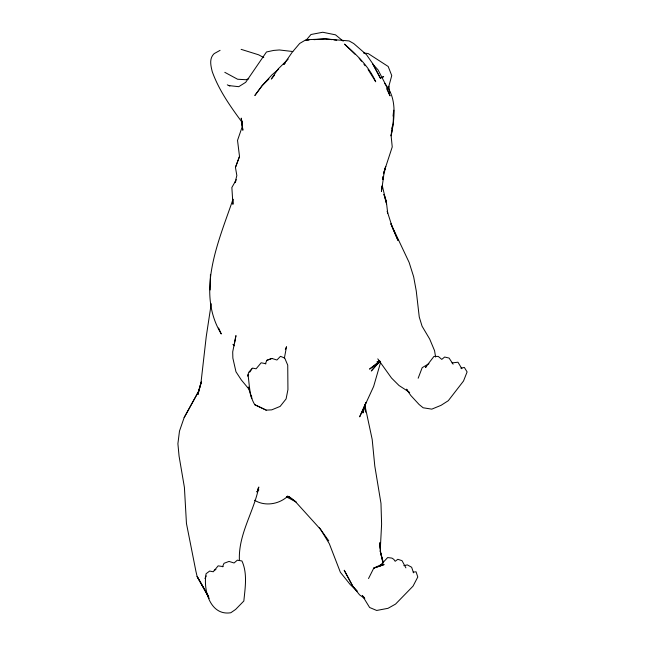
<?xml version="1.0" encoding="UTF-8"?>
<svg xmlns="http://www.w3.org/2000/svg" width="645" height="645" viewBox="0 0 645 645"><rect width="100%" height="100%" fill="white"/><g stroke="black" fill="none" stroke-linecap="round" stroke-linejoin="round"><path stroke-width="0.97" d="M365.433 412.139L365.513 402.407M382.824 176.561L382.791 179.512L385.702 166.378L384.847 169.135M236.32 179.657L231.861 187.51L232.926 204.32L233.014 199.232C218.784 241.085 195.564 291.75 221.283 333.973L218.599 327.974M210.157 289.968L210.439 274.359M382.727 561.666L380.203 551.056L381.606 524.143L380.977 503.35L374.793 466.037L372.189 439.447L365.473 408.019M239.416 560.513C238.118 534.366 253.856 511.993 258.83 487.015L257.476 489.531M381.84 186.437L381.453 191.396L383.638 176.448M391.612 130.895L391.128 135.821L392.233 146.947L383.469 173.723M391.813 128.927L392.007 126.952M393.079 116.116L393.668 110.206L393.168 123.243L391.128 135.821C394.547 118.366 397.489 97.887 384.589 83.398M211.238 303.739L206.239 336.617L201.022 382.364L197.91 394.571L201.369 381.953L198.209 392.096L184.148 417.605L179.479 431.11L177.899 443.712L179.068 456.12L184.406 487.37L186.453 523.474L195.951 571.478L197.128 576.501L209.214 598.415M234.587 342.914L235.957 335.594L232.708 351.888L232.861 358.096L235.973 371.794L241.375 380.018L249.018 389.209M284.356 358.257L286.517 346.736L285.34 349.324M364.877 404.326L362.933 412.994L366.021 402.585L359.644 416.855L373.632 386.476L380.59 362.385M222.509 566.786L224.025 563.295L229.007 561.424L234.087 562.98L237.32 560.174L241.948 560.981C247.599 573.397 245.148 587.829 243.842 601.011L235.619 609.436L230.797 612.75C209.972 616.056 203.094 589.595 206.086 573.728L209.641 571.059L213.261 571.776L218.131 565.859L223.186 566.624M248.019 374.753C249.478 384.573 249.236 395.925 254.815 404.738L266.224 410.139L271.747 409.849L280.14 406.406L286.09 398.924L287.936 389.636L287.735 365.159L284.711 358.048L280.47 356.33L276.931 360.007L271.843 358.451L266.853 360.329L265.369 363.82M383.412 173.739L384.275 170.981M388.532 87.373L391.749 75.586L388.193 66.491L368.126 53.519L363.466 52.987M220.074 50.35L214.14 53.64C208.988 58.534 210.754 65.572 212.245 71.627C218.857 90.163 230.386 106.441 241.98 122.171L241.23 118.124L242.859 130.242L241.649 120.68L242.262 126.614L237.529 140.384L239.513 156.437L235.449 167.41L236.844 175.545L235.046 182.664L235.836 181.06M235.449 167.41L239.513 156.437M418.162 378.228L422.185 367.666L428.933 363.675M204.941 578.557L206.174 575.929M368.529 578.549L373.786 568.1L383.186 563.746M184.148 417.605L198.209 392.096M248.656 374.576L247.68 376.1L248.672 372.342L252.485 368.093L256.105 368.803L261.161 362.78L265.99 363.78M249.655 372.254L251.84 368.932M274.359 75.32L271.303 79.053L278.205 68.926L288.162 59.122M379.333 361.482L371.286 370.996L379.583 361.684M305.964 40.417L310.979 34.508L322.75 32.25L335.481 34.822L343.229 41.175M257.016 491.764L258.822 489.805L256.75 491.853M268.949 78.98L262.12 85.68L254.928 95.371L262.12 85.68L271.787 75.03L278.624 69.184M285.195 63.178L283.736 64.54L292.064 52.43L299.683 43.449L305.988 39.764L325.233 38.894L349.13 40.941L353.718 43.529L366.489 54.672L373.02 64.097L380.486 78.351L372.617 63.887L378.034 69.87L385.783 84.834L390.048 95.871L386.694 88.825M426.684 366.36L425.369 367.586L433.94 356.419L438.294 356.427L441.769 359.386L444.655 357.024L449.081 358.064L453.104 364.191M378.51 361.926L369.561 369.101L380.526 361.329M287.847 496.15C279.059 504.366 264.901 506.664 254.573 500.238M382.485 564.222L379.663 566.141L373.786 568.1L384.13 564.56L379.663 566.141L387.645 557.562L391.894 558.102L393.764 559.32L395.175 561.287L397.82 559.304L402.02 560.666L405.899 567.858M381.977 77.553L383.662 76.553L381.203 77.908M379.558 360.773L376.994 361.877L379.865 361.119M214.213 570.253L215.93 569.535M271.843 358.451L266.853 360.329M248.752 78.771L245.914 79.722L237.586 79.238L224.799 72.329M403.81 565.673L407.317 564.883L411.647 567.261L413.51 572.841M460.877 368.182L464.344 367.44L467.101 371.923L463.521 381.01L448.291 400.706L441.059 405.326L431.787 409.14L423.152 407.777L419.145 404.544L410.833 395.53L406.439 389.177L407.729 390.475M413.227 572.163L416.057 571.784L417.791 577.001L413.042 586.136L395.546 604.099L388.008 608.316L376.672 610.46L369.625 607.501L362.28 595.545L364.288 597.568M452.024 362.917L457.974 362.216L461.876 368.738M306.964 40.321L308.955 40.135M313.954 39.659L325.233 38.894L332.038 39.659M229.04 85.616L238.755 86.68L245.705 82.302L266.474 51.987L273.649 50.423L279.358 49.963L292.814 51.527M286.517 496.521L289.283 496.884L296.168 501.939L286.477 496.908M333.941 39.901L336.73 40.28M241.125 49.351L258.621 54.801L263.765 57.615M287.493 496.223L289.283 496.884L296.071 502.334L320.565 529.4L329.321 543.719L340.375 572.284L350.162 584.507L357.137 591.151L352.871 586.378L344.253 570.317L352.871 586.378L359.547 594.851L364.788 598.544M227.29 84.842L229.862 85.987M254.815 404.738L266.224 410.139M409.656 392.418L399.021 385.517L391.531 378.043L377.776 358.862M234.57 345.575L232.998 344.325L234.248 345.825M354.992 54.204L344.494 44.11C356.766 54.93 369.061 66.508 375.704 81.778L368.077 69.515M359.184 58.235L361.555 61.243M363.933 64.25L365.118 65.758M319.291 527.626L328.748 540.841M249.341 388.782L248.293 387.065L251.711 398.642L251.566 395.788M208.633 596.569L197.128 576.501L208.666 596.633M384.033 194.492L386.242 200.764L387.701 213.181L387.226 211.302L392.426 227.604L397.973 240.424L390.878 223.767L409.132 262.434L413.647 276.753L416.251 290.919L419.258 317.017L422.072 326.209L429.675 339.028L434.561 350.67L435.609 357.056M383.977 194.524L386.557 203.828L382.227 185.429M380.203 551.056L383.082 561.69M382.961 562.513L380.663 552.773L379.752 542.751L380.05 548.29M388.887 86.285L389.749 92.646"/></g></svg>
